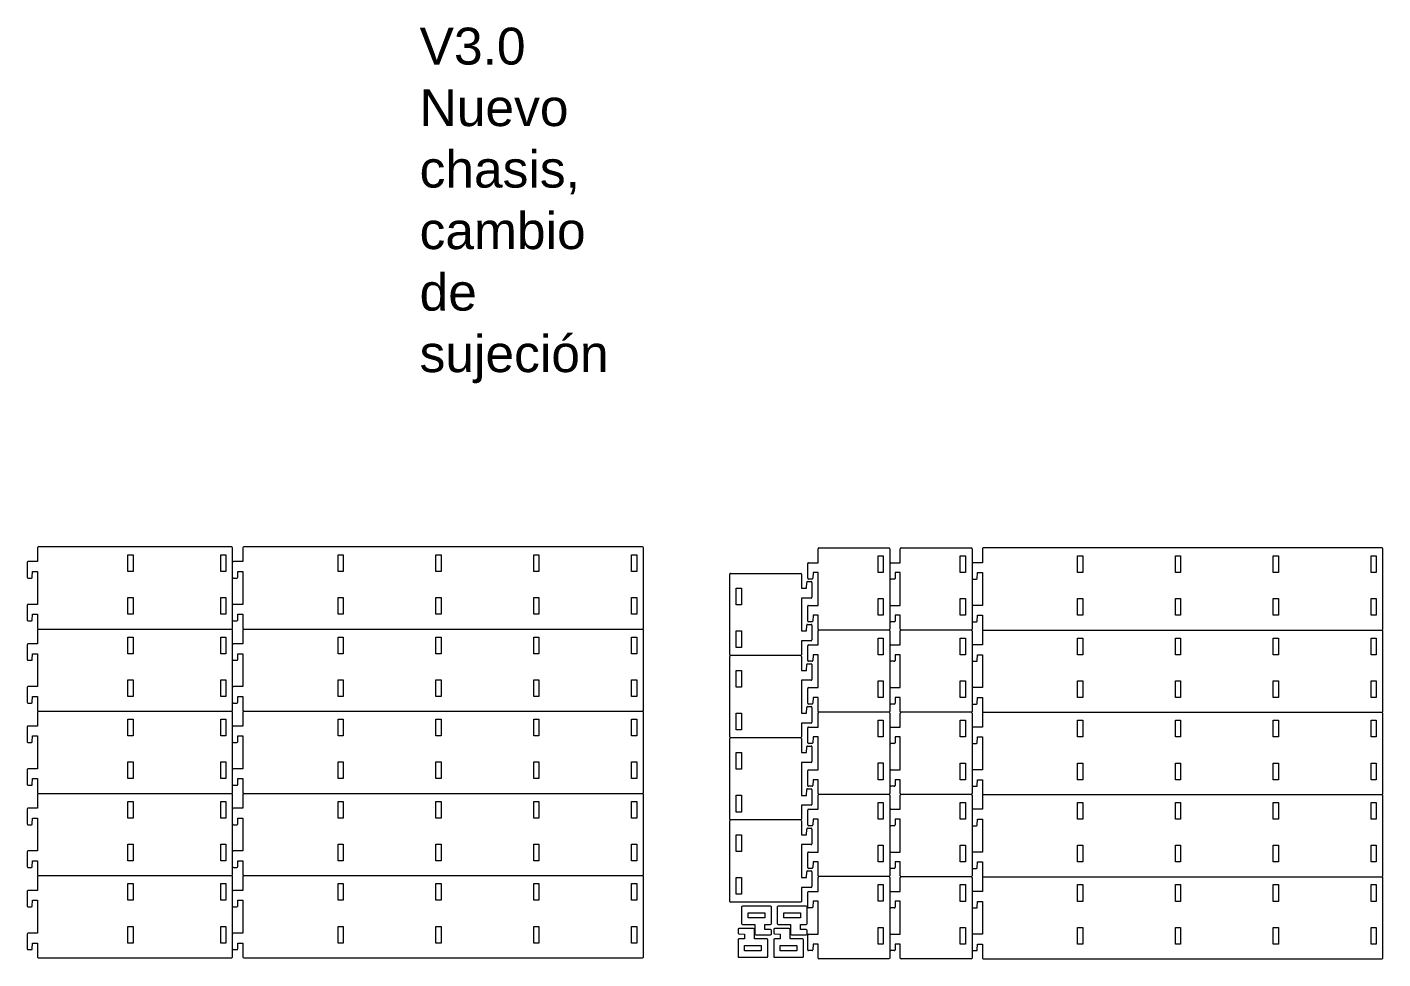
# Model space of a CAD drawing. Header units: millimetres. Extents: x 883 to 14654, y 5219 to 8318.
# Drawn here: x 13004 to 14654, y 6925 to 8058 of the extents above; entities that cross this region are included whole.
import ezdxf

# ---------------------------------------------------------------- set-up
doc = ezdxf.new("R2010")
doc.units = ezdxf.units.MM
doc.header["$LTSCALE"] = 0.05
doc.layers.add('Corte', color=1, linetype='Continuous', lineweight=5)
doc.styles.get("Standard").update_dxf_attribs({"font": 'arial.ttf'})

msp = doc.modelspace()

# ---------------------------------------------------------------- linework, layer by layer
at = {"layer": 'Corte', "linetype": 'Continuous', "lineweight": 5}
for p, q in [((13252.818, 7425.986), (13017.418, 7425.986)), ((13752.818, 7425.986), (13267.418, 7425.986)), ((13016.418, 7424.986), (13016.418, 7407.986)), ((13253.818, 7326.986), (13253.818, 7424.986)), ((13266.418, 7424.986), (13266.418, 7407.986)), ((13753.818, 7326.986), (13753.818, 7424.986)), ((13966.417, 7406.757), (13966.417, 7423.757)), ((13967.417, 7424.757), (14052.817, 7424.744)), ((14053.817, 7423.744), (14053.817, 7325.744)), ((14066.417, 7406.744), (14066.417, 7423.744)), ((14067.417, 7424.744), (14152.817, 7424.731)), ((14153.817, 7423.731), (14153.817, 7325.731)), ((14166.417, 7423.731), (14166.417, 7406.731)), ((14652.817, 7424.731), (14167.417, 7424.731)), ((14653.817, 7325.731), (14653.817, 7423.731)), ((13003.818, 7406.986), (13003.818, 7388.986)), ((13016.418, 7407.986), (13004.818, 7407.986)), ((13010.157, 7388.946), (13010.438, 7395.986)), ((13010.438, 7395.986), (13016.418, 7395.986)), ((13016.418, 7395.986), (13016.418, 7355.986)), ((13266.418, 7407.986), (13254.818, 7407.986)), ((13260.157, 7388.946), (13260.438, 7395.986)), ((13260.438, 7395.986), (13266.418, 7395.986)), ((13266.418, 7395.986), (13266.418, 7355.986)), ((13858.936, 7294.708), (13858.936, 7392.708)), ((13860.098, 7393.695), (13945.336, 7393.695)), ((13946.336, 7392.695), (13946.336, 7375.695)), ((13953.817, 7387.757), (13953.817, 7405.757)), ((13954.817, 7406.757), (13966.417, 7406.757)), ((13960.437, 7394.757), (13960.156, 7387.717)), ((13966.417, 7394.757), (13960.437, 7394.757)), ((13966.417, 7354.757), (13966.417, 7394.757)), ((14054.817, 7406.744), (14066.417, 7406.744)), ((14060.437, 7394.744), (14060.156, 7387.704)), ((14066.417, 7394.744), (14060.437, 7394.744)), ((14066.417, 7354.744), (14066.417, 7394.744)), ((14166.417, 7406.731), (14154.817, 7406.731)), ((14160.156, 7387.691), (14160.437, 7394.731)), ((14160.437, 7394.731), (14166.417, 7394.731)), ((14166.417, 7394.731), (14166.417, 7354.731)), ((13004.818, 7387.986), (13009.158, 7387.986)), ((13254.818, 7387.986), (13259.158, 7387.986)), ((13946.336, 7375.695), (13952.316, 7375.695)), ((13952.316, 7375.695), (13952.598, 7382.735)), ((13953.597, 7383.695), (13957.936, 7383.695)), ((13959.157, 7386.757), (13954.817, 7386.757)), ((13958.936, 7382.695), (13958.936, 7364.695)), ((14059.157, 7386.744), (14054.817, 7386.744)), ((14154.817, 7386.731), (14159.157, 7386.731)), ((13957.936, 7363.695), (13946.336, 7363.695)), ((13946.336, 7363.695), (13946.336, 7323.695)), ((13003.818, 7354.986), (13003.818, 7336.986)), ((13016.418, 7355.986), (13004.818, 7355.986)), ((13010.157, 7336.946), (13010.438, 7343.986)), ((13010.438, 7343.986), (13016.418, 7343.986)), ((13016.418, 7343.986), (13016.418, 7326.986)), ((13266.418, 7355.986), (13254.818, 7355.986)), ((13260.157, 7336.946), (13260.438, 7343.986)), ((13260.438, 7343.986), (13266.418, 7343.986)), ((13266.418, 7343.986), (13266.418, 7326.986)), ((13953.817, 7335.757), (13953.817, 7353.757)), ((13954.817, 7354.757), (13966.417, 7354.757)), ((13960.437, 7342.757), (13960.156, 7335.717)), ((13966.417, 7342.757), (13960.437, 7342.757)), ((13966.417, 7325.757), (13966.417, 7342.757)), ((14054.817, 7354.744), (14066.417, 7354.744)), ((14060.437, 7342.744), (14060.156, 7335.704)), ((14066.417, 7342.744), (14060.437, 7342.744)), ((14066.417, 7325.744), (14066.417, 7342.744)), ((14166.417, 7354.731), (14154.817, 7354.731)), ((14160.156, 7335.691), (14160.437, 7342.731)), ((14160.437, 7342.731), (14166.417, 7342.731)), ((14166.417, 7342.731), (14166.417, 7325.731)), ((13004.818, 7335.986), (13009.158, 7335.986)), ((13254.818, 7335.986), (13259.158, 7335.986)), ((13952.316, 7323.695), (13952.598, 7330.735)), ((13953.597, 7331.695), (13957.936, 7331.695)), ((13959.157, 7334.757), (13954.817, 7334.757)), ((13958.936, 7330.695), (13958.936, 7312.695)), ((14059.157, 7334.744), (14054.817, 7334.744)), ((14154.817, 7334.731), (14159.157, 7334.731)), ((13016.418, 7324.986), (13016.418, 7307.986)), ((13017.418, 7325.986), (13252.818, 7325.986)), ((13253.818, 7226.986), (13253.818, 7324.986)), ((13266.418, 7324.986), (13266.418, 7307.986)), ((13267.418, 7325.986), (13752.818, 7325.986)), ((13753.818, 7226.986), (13753.818, 7324.986)), ((13946.336, 7323.695), (13952.316, 7323.695)), ((13957.936, 7311.695), (13946.336, 7311.695)), ((13946.336, 7311.695), (13946.336, 7294.695)), ((13966.417, 7306.757), (13966.417, 7323.757)), ((14052.656, 7324.757), (13967.417, 7324.757)), ((14053.817, 7323.744), (14053.817, 7225.744)), ((14066.417, 7306.744), (14066.417, 7323.744)), ((14152.656, 7324.744), (14067.417, 7324.744)), ((14153.817, 7323.731), (14153.817, 7225.731)), ((14166.417, 7323.731), (14166.417, 7306.731)), ((14167.417, 7324.731), (14652.817, 7324.731)), ((14653.817, 7225.731), (14653.817, 7323.731)), ((13003.818, 7306.986), (13003.818, 7288.986)), ((13016.418, 7307.986), (13004.818, 7307.986)), ((13010.157, 7288.946), (13010.438, 7295.986)), ((13010.438, 7295.986), (13016.418, 7295.986)), ((13016.418, 7295.986), (13016.418, 7255.986)), ((13266.418, 7307.986), (13254.818, 7307.986)), ((13260.157, 7288.946), (13260.438, 7295.986)), ((13260.438, 7295.986), (13266.418, 7295.986)), ((13266.418, 7295.986), (13266.418, 7255.986)), ((13945.336, 7293.695), (13859.936, 7293.708)), ((13953.817, 7287.757), (13953.817, 7305.757)), ((13954.817, 7306.757), (13966.417, 7306.757)), ((13960.437, 7294.757), (13960.156, 7287.717)), ((13966.417, 7294.757), (13960.437, 7294.757)), ((13966.417, 7254.757), (13966.417, 7294.757)), ((14054.817, 7306.744), (14066.417, 7306.744)), ((14060.437, 7294.744), (14060.156, 7287.704)), ((14066.417, 7294.744), (14060.437, 7294.744)), ((14066.417, 7254.744), (14066.417, 7294.744)), ((14166.417, 7306.731), (14154.817, 7306.731)), ((14160.156, 7287.691), (14160.437, 7294.731)), ((14160.437, 7294.731), (14166.417, 7294.731)), ((14166.417, 7294.731), (14166.417, 7254.731)), ((13004.818, 7287.986), (13009.158, 7287.986)), ((13254.818, 7287.986), (13259.158, 7287.986)), ((13858.936, 7194.708), (13858.936, 7292.708)), ((13946.336, 7292.695), (13946.336, 7275.695)), ((13952.316, 7275.695), (13952.598, 7282.735)), ((13953.597, 7283.695), (13957.936, 7283.695)), ((13959.157, 7286.757), (13954.817, 7286.757)), ((13958.936, 7282.695), (13958.936, 7264.695)), ((14059.157, 7286.744), (14054.817, 7286.744)), ((14154.817, 7286.731), (14159.157, 7286.731)), ((13946.336, 7275.695), (13952.316, 7275.695)), ((13957.936, 7263.695), (13946.336, 7263.695)), ((13946.336, 7263.695), (13946.336, 7223.695)), ((13003.818, 7254.986), (13003.818, 7236.986)), ((13016.418, 7255.986), (13004.818, 7255.986)), ((13010.157, 7236.946), (13010.438, 7243.986)), ((13010.438, 7243.986), (13016.418, 7243.986)), ((13016.418, 7243.986), (13016.418, 7226.986)), ((13266.418, 7255.986), (13254.818, 7255.986)), ((13260.157, 7236.946), (13260.438, 7243.986)), ((13260.438, 7243.986), (13266.418, 7243.986)), ((13266.418, 7243.986), (13266.418, 7226.986)), ((13953.817, 7235.757), (13953.817, 7253.757)), ((13954.817, 7254.757), (13966.417, 7254.757)), ((14054.817, 7254.744), (14066.417, 7254.744)), ((14166.417, 7254.731), (14154.817, 7254.731)), ((13004.818, 7235.986), (13009.158, 7235.986)), ((13254.818, 7235.986), (13259.158, 7235.986)), ((13952.316, 7223.695), (13952.598, 7230.735)), ((13953.597, 7231.695), (13957.936, 7231.695)), ((13959.157, 7234.757), (13954.817, 7234.757)), ((13958.936, 7230.695), (13958.936, 7212.695)), ((13960.437, 7242.757), (13960.156, 7235.717)), ((13966.417, 7242.757), (13960.437, 7242.757)), ((13966.417, 7225.757), (13966.417, 7242.757)), ((14059.157, 7234.744), (14054.817, 7234.744)), ((14060.437, 7242.744), (14060.156, 7235.704)), ((14066.417, 7242.744), (14060.437, 7242.744)), ((14066.417, 7225.744), (14066.417, 7242.744)), ((14154.817, 7234.731), (14159.157, 7234.731)), ((14160.156, 7235.691), (14160.437, 7242.731)), ((14160.437, 7242.731), (14166.417, 7242.731)), ((14166.417, 7242.731), (14166.417, 7225.731)), ((13016.418, 7224.986), (13016.418, 7207.986)), ((13017.418, 7225.986), (13252.818, 7225.986)), ((13253.818, 7126.986), (13253.818, 7224.986)), ((13266.418, 7224.986), (13266.418, 7207.986)), ((13267.418, 7225.986), (13752.818, 7225.986)), ((13753.818, 7126.986), (13753.818, 7224.986)), ((13946.336, 7223.695), (13952.316, 7223.695)), ((13957.936, 7211.695), (13946.336, 7211.695)), ((13946.336, 7211.695), (13946.336, 7194.695)), ((13966.417, 7206.757), (13966.417, 7223.757)), ((14052.656, 7224.757), (13967.417, 7224.757)), ((14053.817, 7223.744), (14053.817, 7125.744)), ((14066.417, 7206.744), (14066.417, 7223.744)), ((14152.656, 7224.744), (14067.417, 7224.744)), ((14153.817, 7223.731), (14153.817, 7125.731)), ((14166.417, 7223.731), (14166.417, 7206.731)), ((14167.417, 7224.731), (14652.817, 7224.731)), ((14653.817, 7125.731), (14653.817, 7223.731)), ((13003.818, 7206.986), (13003.818, 7188.986)), ((13016.418, 7207.986), (13004.818, 7207.986)), ((13010.157, 7188.946), (13010.438, 7195.986)), ((13010.438, 7195.986), (13016.418, 7195.986)), ((13016.418, 7195.986), (13016.418, 7155.986)), ((13266.418, 7207.986), (13254.818, 7207.986)), ((13260.157, 7188.946), (13260.438, 7195.986)), ((13260.438, 7195.986), (13266.418, 7195.986)), ((13266.418, 7195.986), (13266.418, 7155.986)), ((13953.817, 7187.757), (13953.817, 7205.757)), ((13954.817, 7206.757), (13966.417, 7206.757)), ((13960.437, 7194.757), (13960.156, 7187.717)), ((13966.417, 7194.757), (13960.437, 7194.757)), ((13966.417, 7154.757), (13966.417, 7194.757)), ((14054.817, 7206.744), (14066.417, 7206.744)), ((14060.437, 7194.744), (14060.156, 7187.704)), ((14066.417, 7194.744), (14060.437, 7194.744)), ((14066.417, 7154.744), (14066.417, 7194.744)), ((14166.417, 7206.731), (14154.817, 7206.731)), ((14160.156, 7187.691), (14160.437, 7194.731)), ((14160.437, 7194.731), (14166.417, 7194.731)), ((14166.417, 7194.731), (14166.417, 7154.731)), ((13004.818, 7187.986), (13009.158, 7187.986)), ((13254.818, 7187.986), (13259.158, 7187.986)), ((13858.936, 7094.708), (13858.936, 7192.708)), ((13945.336, 7193.695), (13859.936, 7193.708)), ((13946.336, 7192.695), (13946.336, 7175.695)), ((13952.316, 7175.695), (13952.598, 7182.735)), ((13953.597, 7183.695), (13957.936, 7183.695)), ((13959.157, 7186.757), (13954.817, 7186.757)), ((13958.936, 7182.695), (13958.936, 7164.695)), ((14059.157, 7186.744), (14054.817, 7186.744)), ((14154.817, 7186.731), (14159.157, 7186.731)), ((13946.336, 7175.695), (13952.316, 7175.695)), ((13957.936, 7163.695), (13946.336, 7163.695)), ((13946.336, 7163.695), (13946.336, 7123.695)), ((13003.818, 7154.986), (13003.818, 7136.986)), ((13016.418, 7155.986), (13004.818, 7155.986)), ((13266.418, 7155.986), (13254.818, 7155.986)), ((13953.817, 7135.757), (13953.817, 7153.757)), ((13954.817, 7154.757), (13966.417, 7154.757)), ((14054.817, 7154.744), (14066.417, 7154.744)), ((14166.417, 7154.731), (14154.817, 7154.731)), ((13004.818, 7135.986), (13009.158, 7135.986)), ((13010.157, 7136.946), (13010.438, 7143.986)), ((13010.438, 7143.986), (13016.418, 7143.986)), ((13016.418, 7143.986), (13016.418, 7126.986)), ((13254.818, 7135.986), (13259.158, 7135.986)), ((13260.157, 7136.946), (13260.438, 7143.986)), ((13260.438, 7143.986), (13266.418, 7143.986)), ((13266.418, 7143.986), (13266.418, 7126.986)), ((13952.316, 7123.695), (13952.598, 7130.735)), ((13953.597, 7131.695), (13957.936, 7131.695)), ((13959.157, 7134.757), (13954.817, 7134.757)), ((13958.936, 7130.695), (13958.936, 7112.695)), ((13960.437, 7142.757), (13960.156, 7135.717)), ((13966.417, 7142.757), (13960.437, 7142.757)), ((13966.417, 7125.757), (13966.417, 7142.757)), ((14059.157, 7134.744), (14054.817, 7134.744)), ((14060.437, 7142.744), (14060.156, 7135.704)), ((14066.417, 7142.744), (14060.437, 7142.744)), ((14066.417, 7125.744), (14066.417, 7142.744)), ((14154.817, 7134.731), (14159.157, 7134.731)), ((14160.156, 7135.691), (14160.437, 7142.731)), ((14160.437, 7142.731), (14166.417, 7142.731)), ((14166.417, 7142.731), (14166.417, 7125.731)), ((13016.418, 7124.986), (13016.418, 7107.986)), ((13017.418, 7125.986), (13252.818, 7125.986)), ((13253.818, 7026.986), (13253.818, 7124.986)), ((13266.418, 7124.986), (13266.418, 7107.986)), ((13267.418, 7125.986), (13752.818, 7125.986)), ((13753.818, 7026.986), (13753.818, 7124.986)), ((13946.336, 7123.695), (13952.316, 7123.695)), ((13957.936, 7111.695), (13946.336, 7111.695)), ((13946.336, 7111.695), (13946.336, 7094.695)), ((13966.417, 7106.757), (13966.417, 7123.757)), ((14052.656, 7124.757), (13967.417, 7124.757)), ((14053.817, 7123.744), (14053.817, 7025.744)), ((14066.417, 7106.744), (14066.417, 7123.744)), ((14152.656, 7124.744), (14067.417, 7124.744)), ((14153.817, 7123.731), (14153.817, 7025.731)), ((14166.417, 7123.731), (14166.417, 7106.731)), ((14167.417, 7124.731), (14652.817, 7124.731)), ((14653.817, 7025.731), (14653.817, 7123.731)), ((13003.818, 7106.986), (13003.818, 7088.986)), ((13016.418, 7107.986), (13004.818, 7107.986)), ((13010.157, 7088.946), (13010.438, 7095.986)), ((13010.438, 7095.986), (13016.418, 7095.986)), ((13016.418, 7095.986), (13016.418, 7055.986)), ((13266.418, 7107.986), (13254.818, 7107.986)), ((13260.157, 7088.946), (13260.438, 7095.986)), ((13260.438, 7095.986), (13266.418, 7095.986)), ((13266.418, 7095.986), (13266.418, 7055.986)), ((13953.817, 7087.757), (13953.817, 7105.757)), ((13954.817, 7106.757), (13966.417, 7106.757)), ((14054.817, 7106.744), (14066.417, 7106.744)), ((14166.417, 7106.731), (14154.817, 7106.731)), ((13004.818, 7087.986), (13009.158, 7087.986)), ((13254.818, 7087.986), (13259.158, 7087.986)), ((13858.936, 6994.708), (13858.936, 7092.708)), ((13945.336, 7093.695), (13859.936, 7093.708)), ((13946.336, 7092.695), (13946.336, 7075.695)), ((13952.316, 7075.695), (13952.598, 7082.735)), ((13953.597, 7083.695), (13957.936, 7083.695)), ((13959.157, 7086.757), (13954.817, 7086.757)), ((13958.936, 7082.695), (13958.936, 7064.695)), ((13960.437, 7094.757), (13960.156, 7087.717)), ((13966.417, 7094.757), (13960.437, 7094.757)), ((13966.417, 7054.757), (13966.417, 7094.757)), ((14059.157, 7086.744), (14054.817, 7086.744)), ((14060.437, 7094.744), (14060.156, 7087.704)), ((14066.417, 7094.744), (14060.437, 7094.744)), ((14066.417, 7054.744), (14066.417, 7094.744)), ((14154.817, 7086.731), (14159.157, 7086.731)), ((14160.156, 7087.691), (14160.437, 7094.731)), ((14160.437, 7094.731), (14166.417, 7094.731)), ((14166.417, 7094.731), (14166.417, 7054.731)), ((13946.336, 7075.695), (13952.316, 7075.695)), ((13957.936, 7063.695), (13946.336, 7063.695)), ((13946.336, 7063.695), (13946.336, 7023.695)), ((13003.818, 7054.986), (13003.818, 7036.986)), ((13016.418, 7055.986), (13004.818, 7055.986)), ((13266.418, 7055.986), (13254.818, 7055.986)), ((13953.817, 7035.757), (13953.817, 7053.757)), ((13954.817, 7054.757), (13966.417, 7054.757)), ((14054.817, 7054.744), (14066.417, 7054.744)), ((14166.417, 7054.731), (14154.817, 7054.731)), ((13004.818, 7035.986), (13009.158, 7035.986)), ((13010.157, 7036.946), (13010.438, 7043.986)), ((13010.438, 7043.986), (13016.418, 7043.986)), ((13016.418, 7043.986), (13016.418, 7026.986)), ((13254.818, 7035.986), (13259.158, 7035.986)), ((13260.157, 7036.946), (13260.438, 7043.986)), ((13260.438, 7043.986), (13266.418, 7043.986)), ((13266.418, 7043.986), (13266.418, 7026.986)), ((13952.316, 7023.695), (13952.598, 7030.735)), ((13953.597, 7031.695), (13957.936, 7031.695)), ((13959.157, 7034.757), (13954.817, 7034.757)), ((13958.936, 7030.695), (13958.936, 7012.695)), ((13960.437, 7042.757), (13960.156, 7035.717)), ((13966.417, 7042.757), (13960.437, 7042.757)), ((13966.417, 7025.757), (13966.417, 7042.757)), ((14059.157, 7034.744), (14054.817, 7034.744)), ((14060.437, 7042.744), (14060.156, 7035.704)), ((14066.417, 7042.744), (14060.437, 7042.744)), ((14066.417, 7025.744), (14066.417, 7042.744)), ((14154.817, 7034.731), (14159.157, 7034.731)), ((14160.156, 7035.691), (14160.437, 7042.731)), ((14160.437, 7042.731), (14166.417, 7042.731)), ((14166.417, 7042.731), (14166.417, 7025.731)), ((13016.418, 7024.986), (13016.418, 7007.986)), ((13017.418, 7025.986), (13252.818, 7025.986)), ((13253.818, 6926.986), (13253.818, 7024.986)), ((13266.418, 7024.986), (13266.418, 7007.986)), ((13267.418, 7025.986), (13752.818, 7025.986)), ((13753.818, 6926.986), (13753.818, 7024.986)), ((13946.336, 7023.695), (13952.316, 7023.695)), ((13966.417, 7006.757), (13966.417, 7023.757)), ((14052.656, 7024.757), (13967.417, 7024.757)), ((14053.817, 7023.744), (14053.817, 6925.744)), ((14066.417, 7006.744), (14066.417, 7023.744)), ((14152.656, 7024.744), (14067.417, 7024.744)), ((14153.817, 7023.731), (14153.817, 6925.731)), ((14166.417, 7023.731), (14166.417, 7006.731)), ((14167.417, 7024.731), (14652.817, 7024.731)), ((14653.817, 6925.731), (14653.817, 7023.731)), ((13003.818, 7006.986), (13003.818, 6988.986)), ((13016.418, 7007.986), (13004.818, 7007.986)), ((13266.418, 7007.986), (13254.818, 7007.986)), ((13957.936, 7011.695), (13946.336, 7011.695)), ((13946.336, 7011.695), (13946.336, 6994.695)), ((13953.817, 6987.757), (13953.817, 7005.757)), ((13954.817, 7006.757), (13966.417, 7006.757)), ((14054.817, 7006.744), (14066.417, 7006.744)), ((14166.417, 7006.731), (14154.817, 7006.731)), ((13004.818, 6987.986), (13009.158, 6987.986)), ((13010.157, 6988.946), (13010.438, 6995.986)), ((13010.438, 6995.986), (13016.418, 6995.986)), ((13016.418, 6995.986), (13016.418, 6955.986)), ((13254.818, 6987.986), (13259.158, 6987.986)), ((13260.157, 6988.946), (13260.438, 6995.986)), ((13260.438, 6995.986), (13266.418, 6995.986)), ((13266.418, 6995.986), (13266.418, 6955.986)), ((13945.336, 6993.695), (13859.936, 6993.708)), ((13959.157, 6986.757), (13954.817, 6986.757)), ((13960.437, 6994.757), (13960.156, 6987.717)), ((13966.417, 6994.757), (13960.437, 6994.757)), ((13966.417, 6954.757), (13966.417, 6994.757)), ((14059.157, 6986.744), (14054.817, 6986.744)), ((14060.437, 6994.744), (14060.156, 6987.704)), ((14066.417, 6994.744), (14060.437, 6994.744)), ((14066.417, 6954.744), (14066.417, 6994.744)), ((14154.817, 6986.731), (14159.157, 6986.731)), ((14160.156, 6987.691), (14160.437, 6994.731)), ((14160.437, 6994.731), (14166.417, 6994.731)), ((14166.417, 6994.731), (14166.417, 6954.731)), ((13003.818, 6954.986), (13003.818, 6936.986)), ((13016.418, 6955.986), (13004.818, 6955.986)), ((13266.418, 6955.986), (13254.818, 6955.986)), ((13953.817, 6935.757), (13953.817, 6953.757)), ((13954.817, 6954.757), (13966.417, 6954.757)), ((14054.817, 6954.744), (14066.417, 6954.744)), ((14166.417, 6954.731), (14154.817, 6954.731)), ((13004.818, 6935.986), (13009.158, 6935.986)), ((13010.157, 6936.946), (13010.438, 6943.986)), ((13010.438, 6943.986), (13016.418, 6943.986)), ((13016.418, 6943.986), (13016.418, 6926.986)), ((13254.818, 6935.986), (13259.158, 6935.986)), ((13260.157, 6936.946), (13260.438, 6943.986)), ((13260.438, 6943.986), (13266.418, 6943.986)), ((13266.418, 6943.986), (13266.418, 6926.986)), ((13959.157, 6934.757), (13954.817, 6934.757)), ((13960.437, 6942.757), (13960.156, 6935.717)), ((13966.417, 6942.757), (13960.437, 6942.757)), ((13966.417, 6925.757), (13966.417, 6942.757)), ((14059.157, 6934.744), (14054.817, 6934.744)), ((14060.437, 6942.744), (14060.156, 6935.704)), ((14066.417, 6942.744), (14060.437, 6942.744)), ((14066.417, 6925.744), (14066.417, 6942.744)), ((14154.817, 6934.731), (14159.157, 6934.731)), ((14160.156, 6935.691), (14160.437, 6942.731)), ((14160.437, 6942.731), (14166.417, 6942.731)), ((14166.417, 6942.731), (14166.417, 6925.731)), ((13017.418, 6925.986), (13252.818, 6925.986)), ((13267.418, 6925.986), (13752.818, 6925.986)), ((14052.656, 6924.757), (13967.417, 6924.757)), ((14152.656, 6924.744), (14067.417, 6924.744)), ((14167.417, 6924.731), (14652.817, 6924.731))]:
    msp.add_line(p, q, dxfattribs=at)
for points in [[(13126.393, 7395.986), (13126.393, 7416.286), (13132.693, 7416.286), (13132.693, 7395.986)], [(13239.518, 7395.986), (13239.518, 7416.286), (13245.818, 7416.286), (13245.818, 7395.986)], [(13382.331, 7395.986), (13382.331, 7416.286), (13388.631, 7416.286), (13388.631, 7395.986)], [(13501.393, 7395.986), (13501.393, 7416.286), (13507.693, 7416.286), (13507.693, 7395.986)], [(13620.456, 7395.986), (13620.456, 7416.286), (13626.756, 7416.286), (13626.756, 7395.986)], [(13739.518, 7395.986), (13739.518, 7416.286), (13745.818, 7416.286), (13745.818, 7395.986)], [(14039.517, 7394.744), (14039.517, 7415.044), (14045.817, 7415.044), (14045.817, 7394.744)], [(14139.517, 7394.731), (14139.517, 7415.031), (14145.817, 7415.031), (14145.817, 7394.731)], [(14282.33, 7394.731), (14282.33, 7415.031), (14288.63, 7415.031), (14288.63, 7394.731)], [(14401.392, 7394.731), (14401.392, 7415.031), (14407.692, 7415.031), (14407.692, 7394.731)], [(14520.455, 7394.731), (14520.455, 7415.031), (14526.755, 7415.031), (14526.755, 7394.731)], [(14639.517, 7394.731), (14639.517, 7415.031), (14645.817, 7415.031), (14645.817, 7394.731)], [(13873.236, 7375.708), (13873.236, 7355.408), (13866.936, 7355.408), (13866.936, 7375.708)], [(13126.393, 7343.986), (13126.393, 7364.286), (13132.693, 7364.286), (13132.693, 7343.986)], [(13239.518, 7343.986), (13239.518, 7364.286), (13245.818, 7364.286), (13245.818, 7343.986)], [(13382.331, 7343.986), (13382.331, 7364.286), (13388.631, 7364.286), (13388.631, 7343.986)], [(13501.393, 7343.986), (13501.393, 7364.286), (13507.693, 7364.286), (13507.693, 7343.986)], [(13620.456, 7343.986), (13620.456, 7364.286), (13626.756, 7364.286), (13626.756, 7343.986)], [(13739.518, 7343.986), (13739.518, 7364.286), (13745.818, 7364.286), (13745.818, 7343.986)], [(14039.517, 7342.744), (14039.517, 7363.044), (14045.817, 7363.044), (14045.817, 7342.744)], [(14139.517, 7342.731), (14139.517, 7363.031), (14145.817, 7363.031), (14145.817, 7342.731)], [(14282.33, 7342.731), (14282.33, 7363.031), (14288.63, 7363.031), (14288.63, 7342.731)], [(14401.392, 7342.731), (14401.392, 7363.031), (14407.692, 7363.031), (14407.692, 7342.731)], [(14520.455, 7342.731), (14520.455, 7363.031), (14526.755, 7363.031), (14526.755, 7342.731)], [(14639.517, 7342.731), (14639.517, 7363.031), (14645.817, 7363.031), (14645.817, 7342.731)], [(13126.393, 7295.986), (13126.393, 7316.286), (13132.693, 7316.286), (13132.693, 7295.986)], [(13239.518, 7295.986), (13239.518, 7316.286), (13245.818, 7316.286), (13245.818, 7295.986)], [(13382.331, 7295.986), (13382.331, 7316.286), (13388.631, 7316.286), (13388.631, 7295.986)], [(13501.393, 7295.986), (13501.393, 7316.286), (13507.693, 7316.286), (13507.693, 7295.986)], [(13620.456, 7295.986), (13620.456, 7316.286), (13626.756, 7316.286), (13626.756, 7295.986)], [(13739.518, 7295.986), (13739.518, 7316.286), (13745.818, 7316.286), (13745.818, 7295.986)], [(13873.236, 7323.708), (13873.236, 7303.408), (13866.936, 7303.408), (13866.936, 7323.708)], [(14039.517, 7294.744), (14039.517, 7315.044), (14045.817, 7315.044), (14045.817, 7294.744)], [(14139.517, 7294.731), (14139.517, 7315.031), (14145.817, 7315.031), (14145.817, 7294.731)], [(14282.33, 7294.731), (14282.33, 7315.031), (14288.63, 7315.031), (14288.63, 7294.731)], [(14401.392, 7294.731), (14401.392, 7315.031), (14407.692, 7315.031), (14407.692, 7294.731)], [(14520.455, 7294.731), (14520.455, 7315.031), (14526.755, 7315.031), (14526.755, 7294.731)], [(14639.517, 7294.731), (14639.517, 7315.031), (14645.817, 7315.031), (14645.817, 7294.731)], [(13126.393, 7243.986), (13126.393, 7264.286), (13132.693, 7264.286), (13132.693, 7243.986)], [(13239.518, 7243.986), (13239.518, 7264.286), (13245.818, 7264.286), (13245.818, 7243.986)], [(13382.331, 7243.986), (13382.331, 7264.286), (13388.631, 7264.286), (13388.631, 7243.986)], [(13501.393, 7243.986), (13501.393, 7264.286), (13507.693, 7264.286), (13507.693, 7243.986)], [(13620.456, 7243.986), (13620.456, 7264.286), (13626.756, 7264.286), (13626.756, 7243.986)], [(13739.518, 7243.986), (13739.518, 7264.286), (13745.818, 7264.286), (13745.818, 7243.986)], [(13873.236, 7275.708), (13873.236, 7255.408), (13866.936, 7255.408), (13866.936, 7275.708)], [(14039.517, 7242.744), (14039.517, 7263.044), (14045.817, 7263.044), (14045.817, 7242.744)], [(14139.517, 7242.731), (14139.517, 7263.031), (14145.817, 7263.031), (14145.817, 7242.731)], [(14282.33, 7242.731), (14282.33, 7263.031), (14288.63, 7263.031), (14288.63, 7242.731)], [(14401.392, 7242.731), (14401.392, 7263.031), (14407.692, 7263.031), (14407.692, 7242.731)], [(14520.455, 7242.731), (14520.455, 7263.031), (14526.755, 7263.031), (14526.755, 7242.731)], [(14639.517, 7242.731), (14639.517, 7263.031), (14645.817, 7263.031), (14645.817, 7242.731)], [(13126.393, 7195.986), (13126.393, 7216.286), (13132.693, 7216.286), (13132.693, 7195.986)], [(13239.518, 7195.986), (13239.518, 7216.286), (13245.818, 7216.286), (13245.818, 7195.986)], [(13382.331, 7195.986), (13382.331, 7216.286), (13388.631, 7216.286), (13388.631, 7195.986)], [(13501.393, 7195.986), (13501.393, 7216.286), (13507.693, 7216.286), (13507.693, 7195.986)], [(13620.456, 7195.986), (13620.456, 7216.286), (13626.756, 7216.286), (13626.756, 7195.986)], [(13739.518, 7195.986), (13739.518, 7216.286), (13745.818, 7216.286), (13745.818, 7195.986)], [(13873.236, 7223.708), (13873.236, 7203.408), (13866.936, 7203.408), (13866.936, 7223.708)], [(14039.517, 7194.744), (14039.517, 7215.044), (14045.817, 7215.044), (14045.817, 7194.744)], [(14139.517, 7194.731), (14139.517, 7215.031), (14145.817, 7215.031), (14145.817, 7194.731)], [(14282.33, 7194.731), (14282.33, 7215.031), (14288.63, 7215.031), (14288.63, 7194.731)], [(14401.392, 7194.731), (14401.392, 7215.031), (14407.692, 7215.031), (14407.692, 7194.731)], [(14520.455, 7194.731), (14520.455, 7215.031), (14526.755, 7215.031), (14526.755, 7194.731)], [(14639.517, 7194.731), (14639.517, 7215.031), (14645.817, 7215.031), (14645.817, 7194.731)], [(13126.393, 7143.986), (13126.393, 7164.286), (13132.693, 7164.286), (13132.693, 7143.986)], [(13239.518, 7143.986), (13239.518, 7164.286), (13245.818, 7164.286), (13245.818, 7143.986)], [(13382.331, 7143.986), (13382.331, 7164.286), (13388.631, 7164.286), (13388.631, 7143.986)], [(13501.393, 7143.986), (13501.393, 7164.286), (13507.693, 7164.286), (13507.693, 7143.986)], [(13620.456, 7143.986), (13620.456, 7164.286), (13626.756, 7164.286), (13626.756, 7143.986)], [(13739.518, 7143.986), (13739.518, 7164.286), (13745.818, 7164.286), (13745.818, 7143.986)], [(13873.236, 7175.708), (13873.236, 7155.408), (13866.936, 7155.408), (13866.936, 7175.708)], [(14039.517, 7142.744), (14039.517, 7163.044), (14045.817, 7163.044), (14045.817, 7142.744)], [(14139.517, 7142.731), (14139.517, 7163.031), (14145.817, 7163.031), (14145.817, 7142.731)], [(14282.33, 7142.731), (14282.33, 7163.031), (14288.63, 7163.031), (14288.63, 7142.731)], [(14401.392, 7142.731), (14401.392, 7163.031), (14407.692, 7163.031), (14407.692, 7142.731)], [(14520.455, 7142.731), (14520.455, 7163.031), (14526.755, 7163.031), (14526.755, 7142.731)], [(14639.517, 7142.731), (14639.517, 7163.031), (14645.817, 7163.031), (14645.817, 7142.731)], [(13126.393, 7095.986), (13126.393, 7116.286), (13132.693, 7116.286), (13132.693, 7095.986)], [(13239.518, 7095.986), (13239.518, 7116.286), (13245.818, 7116.286), (13245.818, 7095.986)], [(13382.331, 7095.986), (13382.331, 7116.286), (13388.631, 7116.286), (13388.631, 7095.986)], [(13501.393, 7095.986), (13501.393, 7116.286), (13507.693, 7116.286), (13507.693, 7095.986)], [(13620.456, 7095.986), (13620.456, 7116.286), (13626.756, 7116.286), (13626.756, 7095.986)], [(13739.518, 7095.986), (13739.518, 7116.286), (13745.818, 7116.286), (13745.818, 7095.986)], [(13873.236, 7123.708), (13873.236, 7103.408), (13866.936, 7103.408), (13866.936, 7123.708)], [(14039.517, 7094.744), (14039.517, 7115.044), (14045.817, 7115.044), (14045.817, 7094.744)], [(14139.517, 7094.731), (14139.517, 7115.031), (14145.817, 7115.031), (14145.817, 7094.731)], [(14282.33, 7094.731), (14282.33, 7115.031), (14288.63, 7115.031), (14288.63, 7094.731)], [(14401.392, 7094.731), (14401.392, 7115.031), (14407.692, 7115.031), (14407.692, 7094.731)], [(14520.455, 7094.731), (14520.455, 7115.031), (14526.755, 7115.031), (14526.755, 7094.731)], [(14639.517, 7094.731), (14639.517, 7115.031), (14645.817, 7115.031), (14645.817, 7094.731)], [(13126.393, 7043.986), (13126.393, 7064.286), (13132.693, 7064.286), (13132.693, 7043.986)], [(13239.518, 7043.986), (13239.518, 7064.286), (13245.818, 7064.286), (13245.818, 7043.986)], [(13382.331, 7043.986), (13382.331, 7064.286), (13388.631, 7064.286), (13388.631, 7043.986)], [(13501.393, 7043.986), (13501.393, 7064.286), (13507.693, 7064.286), (13507.693, 7043.986)], [(13620.456, 7043.986), (13620.456, 7064.286), (13626.756, 7064.286), (13626.756, 7043.986)], [(13739.518, 7043.986), (13739.518, 7064.286), (13745.818, 7064.286), (13745.818, 7043.986)], [(13873.236, 7075.708), (13873.236, 7055.408), (13866.936, 7055.408), (13866.936, 7075.708)], [(14039.517, 7042.744), (14039.517, 7063.044), (14045.817, 7063.044), (14045.817, 7042.744)], [(14139.517, 7042.731), (14139.517, 7063.031), (14145.817, 7063.031), (14145.817, 7042.731)], [(14282.33, 7042.731), (14282.33, 7063.031), (14288.63, 7063.031), (14288.63, 7042.731)], [(14401.392, 7042.731), (14401.392, 7063.031), (14407.692, 7063.031), (14407.692, 7042.731)], [(14520.455, 7042.731), (14520.455, 7063.031), (14526.755, 7063.031), (14526.755, 7042.731)], [(14639.517, 7042.731), (14639.517, 7063.031), (14645.817, 7063.031), (14645.817, 7042.731)], [(13126.393, 6995.986), (13126.393, 7016.286), (13132.693, 7016.286), (13132.693, 6995.986)], [(13239.518, 6995.986), (13239.518, 7016.286), (13245.818, 7016.286), (13245.818, 6995.986)], [(13382.331, 6995.986), (13382.331, 7016.286), (13388.631, 7016.286), (13388.631, 6995.986)], [(13501.393, 6995.986), (13501.393, 7016.286), (13507.693, 7016.286), (13507.693, 6995.986)], [(13620.456, 6995.986), (13620.456, 7016.286), (13626.756, 7016.286), (13626.756, 6995.986)], [(13739.518, 6995.986), (13739.518, 7016.286), (13745.818, 7016.286), (13745.818, 6995.986)], [(13873.236, 7023.708), (13873.236, 7003.408), (13866.936, 7003.408), (13866.936, 7023.708)], [(14039.517, 6994.744), (14039.517, 7015.044), (14045.817, 7015.044), (14045.817, 6994.744)], [(14139.517, 6994.731), (14139.517, 7015.031), (14145.817, 7015.031), (14145.817, 6994.731)], [(14282.33, 6994.731), (14282.33, 7015.031), (14288.63, 7015.031), (14288.63, 6994.731)], [(14401.392, 6994.731), (14401.392, 7015.031), (14407.692, 7015.031), (14407.692, 6994.731)], [(14520.455, 6994.731), (14520.455, 7015.031), (14526.755, 7015.031), (14526.755, 6994.731)], [(14639.517, 6994.731), (14639.517, 7015.031), (14645.817, 7015.031), (14645.817, 6994.731)], [(13901.652, 6974.591), (13881.352, 6974.591), (13881.352, 6980.891), (13901.652, 6980.891)], [(13945.065, 6974.591), (13924.765, 6974.591), (13924.765, 6980.891), (13945.065, 6980.891)], [(13126.393, 6943.986), (13126.393, 6964.286), (13132.693, 6964.286), (13132.693, 6943.986)], [(13239.518, 6943.986), (13239.518, 6964.286), (13245.818, 6964.286), (13245.818, 6943.986)], [(13382.331, 6943.986), (13382.331, 6964.286), (13388.631, 6964.286), (13388.631, 6943.986)], [(13501.393, 6943.986), (13501.393, 6964.286), (13507.693, 6964.286), (13507.693, 6943.986)], [(13620.456, 6943.986), (13620.456, 6964.286), (13626.756, 6964.286), (13626.756, 6943.986)], [(13739.518, 6943.986), (13739.518, 6964.286), (13745.818, 6964.286), (13745.818, 6943.986)], [(14039.517, 6942.744), (14039.517, 6963.044), (14045.817, 6963.044), (14045.817, 6942.744)], [(14139.517, 6942.731), (14139.517, 6963.031), (14145.817, 6963.031), (14145.817, 6942.731)], [(14282.33, 6942.731), (14282.33, 6963.031), (14288.63, 6963.031), (14288.63, 6942.731)], [(14401.392, 6942.731), (14401.392, 6963.031), (14407.692, 6963.031), (14407.692, 6942.731)], [(14520.455, 6942.731), (14520.455, 6963.031), (14526.755, 6963.031), (14526.755, 6942.731)], [(14639.517, 6942.731), (14639.517, 6963.031), (14645.817, 6963.031), (14645.817, 6942.731)], [(13877.008, 6940.921), (13897.308, 6940.921), (13897.308, 6934.621), (13877.008, 6934.621)], [(13920.421, 6940.921), (13940.721, 6940.921), (13940.721, 6934.621), (13920.421, 6934.621)]]:
    msp.add_lwpolyline(points, close=True, dxfattribs=at)
for points in [[(13908.652, 6988.891), (13874.352, 6988.891, 0.41421356), (13873.352, 6987.891), (13873.352, 6967.591, 0.41421356), (13874.352, 6966.591), (13889.652, 6966.591), (13889.652, 6954.991, 0.41421356), (13890.652, 6953.991), (13908.652, 6953.991, 0.41421356), (13909.652, 6954.991), (13909.652, 6959.33, 0.40255197), (13908.692, 6960.329), (13901.652, 6960.611), (13901.652, 6966.591), (13908.652, 6966.591, 0.41421356), (13909.652, 6967.591), (13909.652, 6987.891, 0.41421356)], [(13952.065, 6988.891), (13917.765, 6988.891, 0.41421356), (13916.765, 6987.891), (13916.765, 6967.591, 0.41421356), (13917.765, 6966.591), (13933.065, 6966.591), (13933.065, 6954.991, 0.41421356), (13934.065, 6953.991), (13952.065, 6953.991, 0.41421356), (13953.065, 6954.991), (13953.065, 6959.33, 0.40255197), (13952.105, 6960.329), (13945.065, 6960.611), (13945.065, 6966.591), (13952.065, 6966.591, 0.41421356), (13953.065, 6967.591), (13953.065, 6987.891, 0.41421356)], [(13870.008, 6926.621), (13904.308, 6926.621, 0.41421356), (13905.308, 6927.621), (13905.308, 6947.921, 0.41421356), (13904.308, 6948.921), (13889.008, 6948.921), (13889.008, 6960.521, 0.41421356), (13888.008, 6961.521), (13870.008, 6961.521, 0.41421356), (13869.008, 6960.521), (13869.008, 6956.182, 0.40255197), (13869.968, 6955.183), (13877.008, 6954.901), (13877.008, 6948.921), (13870.008, 6948.921, 0.41421356), (13869.008, 6947.921), (13869.008, 6927.621, 0.41421356)], [(13913.421, 6926.621), (13947.721, 6926.621, 0.41421356), (13948.721, 6927.621), (13948.721, 6947.921, 0.41421356), (13947.721, 6948.921), (13932.421, 6948.921), (13932.421, 6960.521, 0.41421356), (13931.421, 6961.521), (13913.421, 6961.521, 0.41421356), (13912.421, 6960.521), (13912.421, 6956.182, 0.40255197), (13913.381, 6955.183), (13920.421, 6954.901), (13920.421, 6948.921), (13913.421, 6948.921, 0.41421356), (13912.421, 6947.921), (13912.421, 6927.621, 0.41421356)]]:
    msp.add_lwpolyline(points, format="xyb", close=True, dxfattribs=at)
for centre, start, end in [((13017.418, 7424.986), 90, 180), ((13252.818, 7424.986), 0, 90), ((13267.418, 7424.986), 90, 180), ((13752.818, 7424.986), 0, 90), ((13967.417, 7423.757), 90, 180), ((14052.817, 7423.744), 0, 90), ((14067.417, 7423.744), 90, 180), ((14152.817, 7423.731), 0, 90), ((14167.417, 7423.731), 90, 180), ((14652.817, 7423.731), 0, 90), ((13004.818, 7406.986), 90, 180), ((13254.818, 7406.986), 90, 180), ((13859.936, 7392.708), 90, 180), ((13945.336, 7392.695), 0, 90), ((13954.817, 7405.757), 90, 180), ((14054.817, 7405.744), 90, 180), ((14154.817, 7405.731), 90, 180), ((13004.818, 7388.986), 180, 270), ((13009.158, 7388.986), 270, 357.70939), ((13254.818, 7388.986), 180, 270), ((13259.158, 7388.986), 270, 357.70939), ((13953.597, 7382.695), 90, 177.70939), ((13954.817, 7387.757), 180, 270), ((13957.936, 7382.695), 0, 90), ((13959.157, 7387.757), 270, 357.70939), ((14054.817, 7387.744), 180, 270), ((14059.157, 7387.744), 270, 357.70939), ((14154.817, 7387.731), 180, 270), ((14159.157, 7387.731), 270, 357.70939), ((13957.936, 7364.695), 270, 0), ((13004.818, 7354.986), 90, 180), ((13254.818, 7354.986), 90, 180), ((13954.817, 7353.757), 90, 180), ((14054.817, 7353.744), 90, 180), ((14154.817, 7353.731), 90, 180), ((13004.818, 7336.986), 180, 270), ((13009.158, 7336.986), 270, 357.70939), ((13017.418, 7326.986), 180, 270), ((13252.818, 7326.986), 270, 0), ((13254.818, 7336.986), 180, 270), ((13259.158, 7336.986), 270, 357.70939), ((13267.418, 7326.986), 180, 270), ((13752.818, 7326.986), 270, 0), ((13953.597, 7330.695), 90, 177.70939), ((13954.817, 7335.757), 180, 270), ((13957.936, 7330.695), 0, 90), ((13959.157, 7335.757), 270, 357.70939), ((14054.817, 7335.744), 180, 270), ((14059.157, 7335.744), 270, 357.70939), ((14154.817, 7335.731), 180, 270), ((14159.157, 7335.731), 270, 357.70939), ((13017.418, 7324.986), 90, 180), ((13252.818, 7324.986), 0, 90), ((13267.418, 7324.986), 90, 180), ((13752.818, 7324.986), 0, 90), ((13957.936, 7312.695), 270, 0), ((13967.417, 7325.757), 180, 270), ((13967.417, 7323.757), 90, 180), ((14052.817, 7325.744), 270, 0), ((14052.817, 7323.744), 0, 90), ((14067.417, 7325.744), 180, 270), ((14067.417, 7323.744), 90, 180), ((14152.817, 7325.731), 270, 0), ((14152.817, 7323.731), 0, 90), ((14167.417, 7325.731), 180, 270), ((14167.417, 7323.731), 90, 180), ((14652.817, 7325.731), 270, 0), ((14652.817, 7323.731), 0, 90), ((13004.818, 7306.986), 90, 180), ((13254.818, 7306.986), 90, 180), ((13859.936, 7294.708), 180, 270), ((13859.936, 7292.708), 90, 180), ((13945.336, 7294.695), 270, 0), ((13945.336, 7292.695), 0, 90), ((13954.817, 7305.757), 90, 180), ((14054.817, 7305.744), 90, 180), ((14154.817, 7305.731), 90, 180), ((13004.818, 7288.986), 180, 270), ((13009.158, 7288.986), 270, 357.70939), ((13254.818, 7288.986), 180, 270), ((13259.158, 7288.986), 270, 357.70939), ((13953.597, 7282.695), 90, 177.70939), ((13954.817, 7287.757), 180, 270), ((13957.936, 7282.695), 0, 90), ((13959.157, 7287.757), 270, 357.70939), ((14054.817, 7287.744), 180, 270), ((14059.157, 7287.744), 270, 357.70939), ((14154.817, 7287.731), 180, 270), ((14159.157, 7287.731), 270, 357.70939), ((13957.936, 7264.695), 270, 0), ((13004.818, 7254.986), 90, 180), ((13254.818, 7254.986), 90, 180), ((13954.817, 7253.757), 90, 180), ((14054.817, 7253.744), 90, 180), ((14154.817, 7253.731), 90, 180), ((13004.818, 7236.986), 180, 270), ((13009.158, 7236.986), 270, 357.70939), ((13254.818, 7236.986), 180, 270), ((13259.158, 7236.986), 270, 357.70939), ((13953.597, 7230.695), 90, 177.70939), ((13954.817, 7235.757), 180, 270), ((13957.936, 7230.695), 0, 90), ((13959.157, 7235.757), 270, 357.70939), ((14054.817, 7235.744), 180, 270), ((14059.157, 7235.744), 270, 357.70939), ((14154.817, 7235.731), 180, 270), ((14159.157, 7235.731), 270, 357.70939), ((13017.418, 7226.986), 180, 270), ((13017.418, 7224.986), 90, 180), ((13252.818, 7226.986), 270, 0), ((13252.818, 7224.986), 0, 90), ((13267.418, 7226.986), 180, 270), ((13267.418, 7224.986), 90, 180), ((13752.818, 7226.986), 270, 0), ((13752.818, 7224.986), 0, 90), ((13957.936, 7212.695), 270, 0), ((13967.417, 7225.757), 180, 270), ((13967.417, 7223.757), 90, 180), ((14052.817, 7225.744), 270, 0), ((14052.817, 7223.744), 0, 90), ((14067.417, 7225.744), 180, 270), ((14067.417, 7223.744), 90, 180), ((14152.817, 7225.731), 270, 0), ((14152.817, 7223.731), 0, 90), ((14167.417, 7225.731), 180, 270), ((14167.417, 7223.731), 90, 180), ((14652.817, 7225.731), 270, 0), ((14652.817, 7223.731), 0, 90), ((13004.818, 7206.986), 90, 180), ((13254.818, 7206.986), 90, 180), ((13859.936, 7194.708), 180, 270), ((13945.336, 7194.695), 270, 0), ((13954.817, 7205.757), 90, 180), ((14054.817, 7205.744), 90, 180), ((14154.817, 7205.731), 90, 180), ((13004.818, 7188.986), 180, 270), ((13009.158, 7188.986), 270, 357.70939), ((13254.818, 7188.986), 180, 270), ((13259.158, 7188.986), 270, 357.70939), ((13859.936, 7192.708), 90, 180), ((13945.336, 7192.695), 0, 90), ((13953.597, 7182.695), 90, 177.70939), ((13954.817, 7187.757), 180, 270), ((13957.936, 7182.695), 0, 90), ((13959.157, 7187.757), 270, 357.70939), ((14054.817, 7187.744), 180, 270), ((14059.157, 7187.744), 270, 357.70939), ((14154.817, 7187.731), 180, 270), ((14159.157, 7187.731), 270, 357.70939), ((13957.936, 7164.695), 270, 0), ((13004.818, 7154.986), 90, 180), ((13254.818, 7154.986), 90, 180), ((13954.817, 7153.757), 90, 180), ((14054.817, 7153.744), 90, 180), ((14154.817, 7153.731), 90, 180), ((13004.818, 7136.986), 180, 270), ((13009.158, 7136.986), 270, 357.70939), ((13254.818, 7136.986), 180, 270), ((13259.158, 7136.986), 270, 357.70939), ((13953.597, 7130.695), 90, 177.70939), ((13954.817, 7135.757), 180, 270), ((13957.936, 7130.695), 0, 90), ((13959.157, 7135.757), 270, 357.70939), ((14054.817, 7135.744), 180, 270), ((14059.157, 7135.744), 270, 357.70939), ((14154.817, 7135.731), 180, 270), ((14159.157, 7135.731), 270, 357.70939), ((13017.418, 7126.986), 180, 270), ((13017.418, 7124.986), 90, 180), ((13252.818, 7126.986), 270, 0), ((13252.818, 7124.986), 0, 90), ((13267.418, 7126.986), 180, 270), ((13267.418, 7124.986), 90, 180), ((13752.818, 7126.986), 270, 0), ((13752.818, 7124.986), 0, 90), ((13957.936, 7112.695), 270, 0), ((13967.417, 7125.757), 180, 270), ((13967.417, 7123.757), 90, 180), ((14052.817, 7125.744), 270, 0), ((14052.817, 7123.744), 0, 90), ((14067.417, 7125.744), 180, 270), ((14067.417, 7123.744), 90, 180), ((14152.817, 7125.731), 270, 0), ((14152.817, 7123.731), 0, 90), ((14167.417, 7125.731), 180, 270), ((14167.417, 7123.731), 90, 180), ((14652.817, 7125.731), 270, 0), ((14652.817, 7123.731), 0, 90), ((13004.818, 7106.986), 90, 180), ((13254.818, 7106.986), 90, 180), ((13954.817, 7105.757), 90, 180), ((14054.817, 7105.744), 90, 180), ((14154.817, 7105.731), 90, 180), ((13004.818, 7088.986), 180, 270), ((13009.158, 7088.986), 270, 357.70939), ((13254.818, 7088.986), 180, 270), ((13259.158, 7088.986), 270, 357.70939), ((13859.936, 7094.708), 180, 270), ((13859.936, 7092.708), 90, 180), ((13945.336, 7094.695), 270, 0), ((13945.336, 7092.695), 0, 90), ((13953.597, 7082.695), 90, 177.70939), ((13954.817, 7087.757), 180, 270), ((13957.936, 7082.695), 0, 90), ((13959.157, 7087.757), 270, 357.70939), ((14054.817, 7087.744), 180, 270), ((14059.157, 7087.744), 270, 357.70939), ((14154.817, 7087.731), 180, 270), ((14159.157, 7087.731), 270, 357.70939), ((13957.936, 7064.695), 270, 0), ((13004.818, 7054.986), 90, 180), ((13254.818, 7054.986), 90, 180), ((13954.817, 7053.757), 90, 180), ((14054.817, 7053.744), 90, 180), ((14154.817, 7053.731), 90, 180), ((13004.818, 7036.986), 180, 270), ((13009.158, 7036.986), 270, 357.70939), ((13254.818, 7036.986), 180, 270), ((13259.158, 7036.986), 270, 357.70939), ((13953.597, 7030.695), 90, 177.70939), ((13954.817, 7035.757), 180, 270), ((13957.936, 7030.695), 0, 90), ((13959.157, 7035.757), 270, 357.70939), ((14054.817, 7035.744), 180, 270), ((14059.157, 7035.744), 270, 357.70939), ((14154.817, 7035.731), 180, 270), ((14159.157, 7035.731), 270, 357.70939), ((13017.418, 7026.986), 180, 270), ((13017.418, 7024.986), 90, 180), ((13252.818, 7026.986), 270, 0), ((13252.818, 7024.986), 0, 90), ((13267.418, 7026.986), 180, 270), ((13267.418, 7024.986), 90, 180), ((13752.818, 7026.986), 270, 0), ((13752.818, 7024.986), 0, 90), ((13957.936, 7012.695), 270, 0), ((13967.417, 7025.757), 180, 270), ((13967.417, 7023.757), 90, 180), ((14052.817, 7025.744), 270, 0), ((14052.817, 7023.744), 0, 90), ((14067.417, 7025.744), 180, 270), ((14067.417, 7023.744), 90, 180), ((14152.817, 7025.731), 270, 0), ((14152.817, 7023.731), 0, 90), ((14167.417, 7025.731), 180, 270), ((14167.417, 7023.731), 90, 180), ((14652.817, 7025.731), 270, 0), ((14652.817, 7023.731), 0, 90), ((13004.818, 7006.986), 90, 180), ((13254.818, 7006.986), 90, 180), ((13954.817, 7005.757), 90, 180), ((14054.817, 7005.744), 90, 180), ((14154.817, 7005.731), 90, 180), ((13004.818, 6988.986), 180, 270), ((13009.158, 6988.986), 270, 357.70939), ((13254.818, 6988.986), 180, 270), ((13259.158, 6988.986), 270, 357.70939), ((13859.936, 6994.708), 180, 270), ((13945.336, 6994.695), 270, 0), ((13954.817, 6987.757), 180, 270), ((13959.157, 6987.757), 270, 357.70939), ((14054.817, 6987.744), 180, 270), ((14059.157, 6987.744), 270, 357.70939), ((14154.817, 6987.731), 180, 270), ((14159.157, 6987.731), 270, 357.70939), ((13004.818, 6954.986), 90, 180), ((13254.818, 6954.986), 90, 180), ((13954.817, 6953.757), 90, 180), ((14054.817, 6953.744), 90, 180), ((14154.817, 6953.731), 90, 180), ((13004.818, 6936.986), 180, 270), ((13009.158, 6936.986), 270, 357.70939), ((13254.818, 6936.986), 180, 270), ((13259.158, 6936.986), 270, 357.70939), ((13954.817, 6935.757), 180, 270), ((13959.157, 6935.757), 270, 357.70939), ((14054.817, 6935.744), 180, 270), ((14059.157, 6935.744), 270, 357.70939), ((14154.817, 6935.731), 180, 270), ((14159.157, 6935.731), 270, 357.70939), ((13017.418, 6926.986), 180, 270), ((13252.818, 6926.986), 270, 0), ((13267.418, 6926.986), 180, 270), ((13752.818, 6926.986), 270, 0), ((13967.417, 6925.757), 180, 270), ((14052.817, 6925.744), 270, 0), ((14067.417, 6925.744), 180, 270), ((14152.817, 6925.731), 270, 0), ((14167.417, 6925.731), 180, 270), ((14652.817, 6925.731), 270, 0)]:
    msp.add_arc(centre, 1, start, end, dxfattribs=at)

# ---------------------------------------------------------------- texts
at = {"layer": 'Corte', "color": 4, "linetype": 'Continuous', "lineweight": 5, "insert": (13481.452, 8057.651), "char_height": 44.89215, "attachment_point": 1}
msp.add_mtext_dynamic_manual_height_columns('V3.0 Nuevo chasis, cambio de sujeción', width=51.27427, gutter_width=224.461, heights=[0], dxfattribs=at)

doc.saveas('drawing.dxf')
